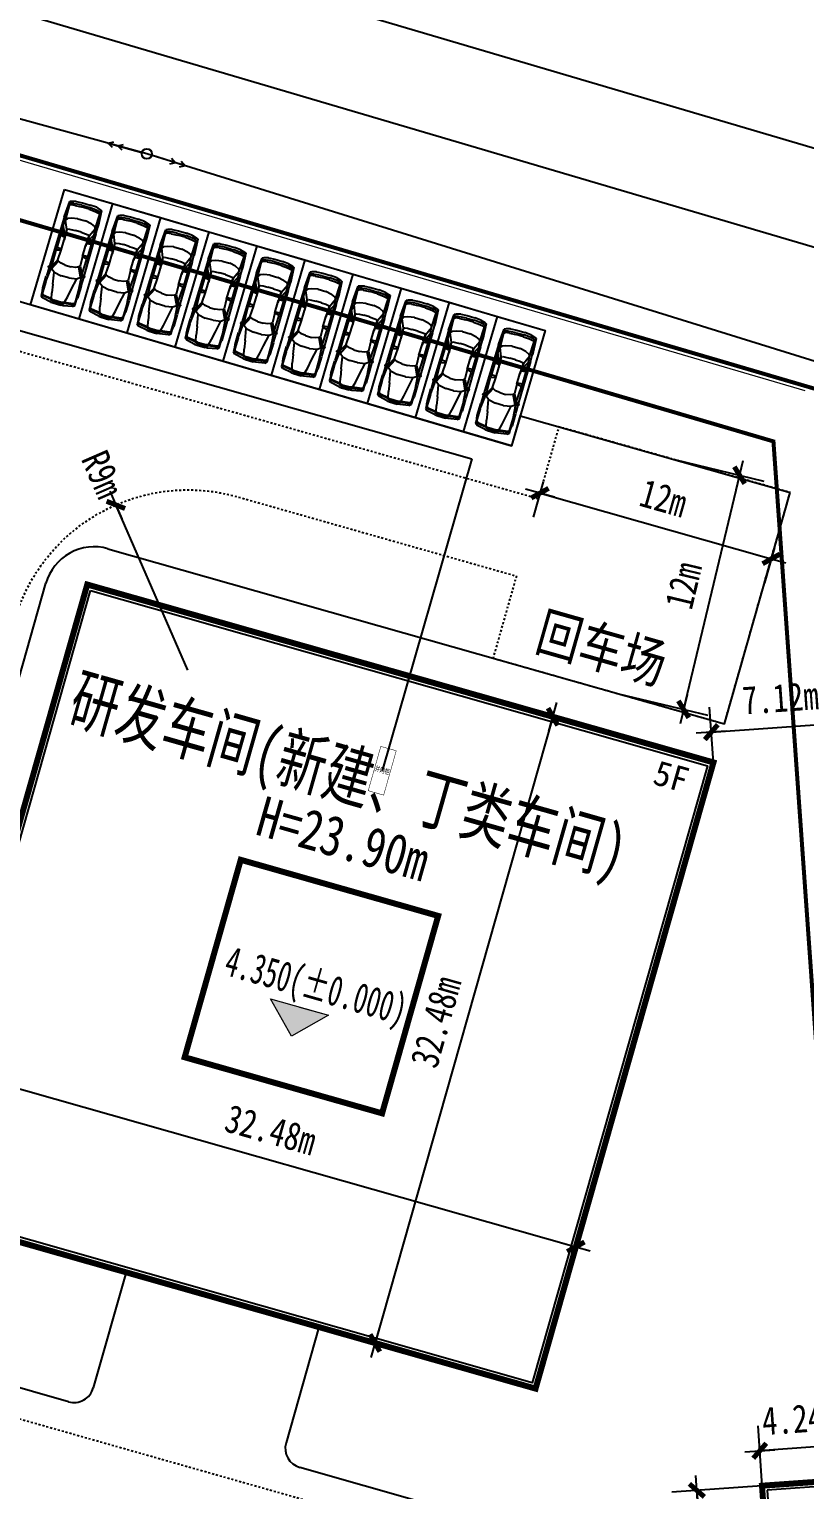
# Model space of a CAD drawing. Header units: millimetres. Extents: x 221342 to 221936, y -165780 to -165359.
# Drawn here: x 221739.4 to 221778.1, y -165593.9 to -165521 of the extents above; entities that cross this region are included whole.
import ezdxf
from ezdxf.enums import TextEntityAlignment as Align

# ---------------------------------------------------------------- set-up
doc = ezdxf.new("R2010")
doc.units = ezdxf.units.MM
doc.linetypes.add('CENTER', pattern=[5.08, 3.175, -0.635, 0.635, -0.635])
doc.linetypes.add('DASH', pattern=[0.35, 0.25, -0.1])
doc.layers.add('0-道路', color=22, linetype='Continuous', lineweight=0)
doc.layers.add('地形图', color=250, linetype='Continuous', lineweight=13)
for name, color, linetype in [('biao1', 5, 'Continuous'), ('PUB_DIM', 3, 'Continuous'), ('SOLID_HATCH', 251, 'Continuous'), ('WALL', 51, 'Continuous'), ('zt-道路', 240, 'Continuous'), ('并网柜', 7, 'ByLayer'), ('消防车道', 3, 'Continuous'), ('电缆通道', 7, 'ByLayer'), ('管线及附属设施', 4, 'Continuous'), ('轴网标注', 240, 'Continuous')]:
    doc.layers.add(name, color=color, linetype=linetype)
doc.styles.add('-仿宋_GB2312', font='', dxfattribs={"width": 0.8})
doc.styles.add('-黑体', font='', dxfattribs={"width": 0.7})
doc.styles.add('Albedo', font='gbenor', dxfattribs={"bigfont": 'gbcbig'})
doc.styles.add('dim_font', font='SIMPLEX.shx', dxfattribs={"width": 0.8})
doc.styles.get('-仿宋_GB2312').set_extended_font_data('FangSong_GB2312')
doc.styles.get('-黑体').set_extended_font_data('SimHei')
doc.dimstyles.new('AXIS150', dxfattribs={"dimscale": 1.5, "dimtxt": 300, "dimasz": 1, "dimexe": 250, "dimexo": 300, "dimgap": 150, "dimtad": 1, "dimdec": 0, "dimtxsty": 'dim_font', "dimblk": '_DIMX', "dimblk1": '_DIMX', "dimblk2": '_DIMX', "dimcen": 2.5, "dimse1": 1, "dimse2": 1, "dimclrt": 9, "dimazin": 3, "dimtfac": 1, "dimtdec": 0, "dimtix": 1, "dimtmove": 2, "dimatfit": 3, "dimldrblk": '_DIMX'})

# ---------------------------------------------------------------- blocks, each defined once
blk = doc.blocks.new('511301')
at = {"layer": '管线及附属设施', "color": 4, "linetype": 'Continuous', "flags": 128}
for points in [[(2, 0), (0.25, 0)], [(1.24, 0.15), (1.5, 0), (1.24, -0.15)], [(1.74, 0.15), (2, 0), (1.74, -0.15)]]:
    blk.add_lwpolyline(points, dxfattribs=at)
blk = doc.blocks.new('604')
at = {"layer": '管线及附属设施', "color": 4, "linetype": 'Continuous'}
blk.add_circle((0, 0), 0.25, dxfattribs=at)
blk = doc.blocks.new('_DIMX')
blk.add_line((-150, 0), (150, 0))
at = {"const_width": 50}
blk.add_lwpolyline([(-70, -70), (70, 70)], dxfattribs=at)
blk = doc.blocks.new('*D148')
at = {"layer": 'Defpoints', "color": 0, "linetype": 'Continuous', "transparency": 16777216}
for p in [(221775.822, -165591.93), (221780.175, -165593.374), (221775.946, -165593.674)]:
    blk.add_point(p, dxfattribs=at)
at = {"layer": '轴网标注', "color": 0, "linetype": 'Continuous', "lineweight": -2, "transparency": 16777216}
for p, q in [((221780.175, -165593.374), (221779.963, -165590.383)), ((221775.946, -165593.674), (221775.734, -165590.683)), ((221775.817, -165591.93), (221775.812, -165591.931)), ((221780.051, -165591.63), (221775.822, -165591.93)), ((221780.056, -165591.63), (221780.061, -165591.629))]:
    blk.add_line(p, q, dxfattribs=at)
at = {"layer": '轴网标注', "color": 0, "linetype": 'Continuous', "lineweight": -2, "transparency": 16777216, "xscale": 0.005, "yscale": 0.005, "zscale": 0.005}
for p, rotation in [((221780.051, -165591.63), 184.0540616323087), ((221775.822, -165591.93), 4.054061632308727)]:
    blk.add_blockref('_DIMX', p, dxfattribs=dict(at, rotation=rotation))
at = {"layer": '轴网标注', "color": 9, "linetype": 'Continuous', "transparency": 16777216, "insert": (221777.834, -165590.334), "char_height": 1.4, "attachment_point": 5, "rotation": 4.05406, "style": '-仿宋_GB2312'}
blk.add_mtext('\\A1;4.24m', dxfattribs=at)
blk = doc.blocks.new('*D166')
at = {"layer": 'Defpoints', "color": 0, "linetype": 'Continuous', "transparency": 16777216}
for p in [(221736.244, -165569.91), (221767.488, -165578.785), (221766.644, -165581.755)]:
    blk.add_point(p, dxfattribs=at)
at = {"layer": '轴网标注', "color": 0, "linetype": 'Continuous', "lineweight": -2, "transparency": 16777216}
for p, q in [((221736.244, -165569.91), (221735.059, -165574.083)), ((221735.405, -165572.881), (221766.64, -165581.754)), ((221767.488, -165578.785), (221766.303, -165582.957))]:
    blk.add_line(p, q, dxfattribs=at)
at = {"layer": '轴网标注', "color": 0, "linetype": 'Continuous', "lineweight": -2, "transparency": 16777216, "xscale": 0.005, "yscale": 0.005, "zscale": 0.005}
for p, rotation in [((221735.4, -165572.88), 164.1427629060019), ((221766.644, -165581.755), 344.142762906002)]:
    blk.add_blockref('_DIMX', p, dxfattribs=dict(at, rotation=rotation))
at = {"layer": '轴网标注', "color": 9, "linetype": 'Continuous', "transparency": 16777216, "insert": (221751.419, -165575.923), "char_height": 1.4, "attachment_point": 5, "rotation": 344.14276, "style": '-仿宋_GB2312'}
blk.add_mtext('\\A1;32.48m', dxfattribs=at)
blk = doc.blocks.new('*D167')
at = {"layer": 'Defpoints', "color": 0, "linetype": 'Continuous', "transparency": 16777216}
for p in [(221763.48, -165554.736), (221754.605, -165585.98), (221756.622, -165586.553)]:
    blk.add_point(p, dxfattribs=at)
at = {"layer": '轴网标注', "color": 0, "linetype": 'Continuous', "lineweight": -2, "transparency": 16777216}
for p, q in [((221763.48, -165554.736), (221766.699, -165555.65)), ((221765.496, -165555.314), (221756.623, -165586.548)), ((221754.605, -165585.98), (221757.824, -165586.894))]:
    blk.add_line(p, q, dxfattribs=at)
at = {"layer": '轴网标注', "color": 0, "linetype": 'Continuous', "lineweight": -2, "transparency": 16777216, "xscale": 0.005, "yscale": 0.005, "zscale": 0.005}
for p, rotation in [((221765.497, -165555.309), 74.14276208731073), ((221756.622, -165586.553), 254.1427620873107)]:
    blk.add_blockref('_DIMX', p, dxfattribs=dict(at, rotation=rotation))
at = {"layer": '轴网标注', "color": 9, "linetype": 'Continuous', "transparency": 16777216, "insert": (221759.665, -165570.535), "char_height": 1.4, "attachment_point": 5, "rotation": 74.14276, "style": '-仿宋_GB2312'}
blk.add_mtext('\\A1;32.48m', dxfattribs=at)
blk = doc.blocks.new('*D153')
at = {"layer": 'Defpoints', "color": 0, "linetype": 'Continuous', "transparency": 16777216}
for p in [(221775.932, -165593.675), (221773.406, -165604.12), (221776.655, -165603.89)]:
    blk.add_point(p, dxfattribs=at)
at = {"layer": '轴网标注', "color": 0, "linetype": 'Continuous', "lineweight": -2, "transparency": 16777216}
for p, q in [((221775.932, -165593.675), (221771.435, -165593.994)), ((221772.682, -165593.911), (221773.405, -165604.115)), ((221776.655, -165603.89), (221772.159, -165604.208))]:
    blk.add_line(p, q, dxfattribs=at)
at = {"layer": '轴网标注', "color": 0, "linetype": 'Continuous', "lineweight": -2, "transparency": 16777216, "xscale": 0.005, "yscale": 0.005, "zscale": 0.005}
for p, rotation in [((221772.682, -165593.906), 94.05406176761927), ((221773.406, -165604.12), 274.0540617676193)]:
    blk.add_blockref('_DIMX', p, dxfattribs=dict(at, rotation=rotation))
at = {"layer": '轴网标注', "color": 9, "linetype": 'Continuous', "transparency": 16777216, "insert": (221774.49, -165598.91), "char_height": 1.4, "attachment_point": 5, "rotation": 274.05406, "style": '-仿宋_GB2312'}
blk.add_mtext('\\A1;10.24m', dxfattribs=at)
blk = doc.blocks.new('*D157')
at = {"layer": 'Defpoints', "color": 0, "linetype": 'Continuous', "transparency": 16777216}
for p in [(221780.503, -165555.569), (221773.51, -165557.585), (221780.61, -165557.082)]:
    blk.add_point(p, dxfattribs=at)
at = {"layer": '轴网标注', "color": 0, "linetype": 'Continuous', "lineweight": -2, "transparency": 16777216}
for p, q in [((221780.61, -165557.082), (221780.415, -165554.323)), ((221773.51, -165557.585), (221773.314, -165554.826)), ((221773.408, -165556.072), (221780.498, -165555.57))]:
    blk.add_line(p, q, dxfattribs=at)
at = {"layer": '轴网标注', "color": 0, "linetype": 'Continuous', "lineweight": -2, "transparency": 16777216, "xscale": 0.005, "yscale": 0.005, "zscale": 0.005}
for p, rotation in [((221780.503, -165555.569), 4.054089311200597), ((221773.403, -165556.073), 184.0540893112006)]:
    blk.add_blockref('_DIMX', p, dxfattribs=dict(at, rotation=rotation))
at = {"layer": '轴网标注', "color": 9, "linetype": 'Continuous', "transparency": 16777216, "insert": (221776.85, -165554.375), "char_height": 1.4, "attachment_point": 5, "rotation": 4.05409, "style": '-仿宋_GB2312'}
blk.add_mtext('\\A1;7.12m', dxfattribs=at)
blk = doc.blocks.new('_F27')
for p, q in [((-2489, 522), (-2426, 736)), ((-2426, 736), (-2389, 824)), ((-2389, 824), (-1610, 874)), ((-2389, 824), (-1560, 874)), ((-2264, 812), (-2389, 824)), ((-2326, 736), (-2364, 522)), ((-2326, 736), (-2351, 596)), ((-2326, 736), (-2288, 811)), ((-2200, 786), (-2288, 811)), ((-2276, 522), (-2238, 736)), ((-2200, 786), (-2238, 736)), ((-1560, 874), (-2212, 815)), ((-2208, 815), (-2211, 814)), ((-1660, 862), (-2208, 815)), ((-1446, 761), (-2200, 786)), ((-1560, 874), (-1660, 862)), ((-1617, 869), (-1620, 866)), ((-1208, 874), (-1610, 874)), ((-1547, 698), (-1446, 761)), ((-1145, 799), (-1446, 761)), ((-1019, 572), (-1446, 761)), ((-1208, 874), (980, 889)), ((-1145, 799), (-682, 557)), ((-1145, 799), (124, 799)), ((-743, 849), (-793, 874)), ((-730, 799), (-743, 849)), ((-630, 555), (-730, 799)), ((-642, 799), (-605, 554)), ((-2, 547), (-27, 877)), ((124, 799), (61, 547)), ((941, 773), (124, 799)), ((564, 572), (941, 773)), ((1079, 748), (614, 522)), ((941, 773), (941, 874)), ((983, 777), (941, 773)), ((941, 773), (987, 765)), ((980, 902), (995, 790)), ((980, 790), (980, 898)), ((995, 790), (980, 790)), ((980, 790), (992, 746)), ((984, 905), (1020, 939)), ((992, 746), (1021, 747)), ((995, 790), (1022, 746)), ((1022, 748), (995, 790)), ((1021, 747), (1022, 748)), ((1053, 768), (1022, 746)), ((1036, 935), (1062, 857)), ((1036, 756), (1079, 748)), ((1051, 889), (1497, 893)), ((1057, 776), (1062, 857)), ((1770, 849), (1058, 784)), ((1204, 585), (1079, 748)), ((1506, 899), (2121, 899)), ((2461, 849), (1770, 849)), ((2272, 876), (2121, 899)), ((2272, 876), (2272, 874)), ((2437, 851), (2272, 876)), ((2511, 874), (2287, 874)), ((2398, 849), (2461, 773)), ((2437, 850), (2433, 851)), ((2498, 773), (2436, 849)), ((2511, 874), (2450, 850)), ((2461, 773), (2523, 321)), ((2561, 321), (2498, 773)), ((2599, 773), (2511, 874)), ((2599, 773), (2687, 321)), ((-2489, 522), (-2514, 196)), ((-2514, -206), (-2514, 196)), ((-2364, 522), (-2389, 196)), ((-2389, -206), (-2389, 196)), ((-2351, 594), (-2351, 596)), ((-2301, 196), (-2276, 522)), ((-2301, 196), (-2301, -206)), ((-1622, 510), (-1685, 196)), ((-1685, -206), (-1685, 196)), ((-1622, 510), (-1547, 698)), ((-1082, 145), (-1070, 371)), ((-1082, 145), (-1082, -156)), ((-1070, 371), (-1057, 510)), ((-1019, 572), (-1057, 510)), ((-680, 556), (-1019, 572)), ((-1019, 572), (-479, 547)), ((-680, 556), (-630, 555)), ((-605, 554), (-630, 555)), ((-479, 547), (-605, 554)), ((61, 547), (-479, 547)), ((61, 547), (564, 572)), ((564, 572), (614, 522)), ((614, 522), (677, 371)), ((677, 371), (714, 145)), ((714, -156), (714, 145)), ((1795, 472), (1204, 585)), ((1280, 196), (1204, 585)), ((1280, 196), (1280, -206)), ((2222, 397), (1795, 472)), ((2523, 321), (2222, 397)), ((2523, 321), (2586, 321)), ((2523, 321), (2561, 196)), ((2580, 196), (2542, 321)), ((2561, 196), (2561, -206)), ((2611, 196), (2574, 321)), ((2580, 321), (2618, 196)), ((2580, 196), (2580, -206)), ((2611, 196), (2611, -206)), ((2618, -206), (2618, 196)), ((2687, 321), (2699, 196)), ((2699, -206), (2699, 196)), ((-2489, -533), (-2514, -206)), ((-2489, -533), (-2426, -747)), ((-2389, -206), (-2364, -533)), ((-2326, -747), (-2364, -533)), ((-2351, -607), (-2351, -605)), ((-2351, -607), (-2326, -747)), ((-2276, -533), (-2301, -206)), ((-2276, -533), (-2238, -747)), ((-1685, -206), (-1622, -520)), ((-1622, -520), (-1547, -709)), ((-1547, -709), (-1446, -772)), ((-1019, -583), (-1446, -772)), ((-682, -568), (-1145, -809)), ((-1070, -382), (-1082, -156)), ((-1057, -520), (-1070, -382)), ((-1019, -583), (-1057, -520)), ((-479, -558), (-1019, -583)), ((-1019, -583), (-680, -567)), ((-730, -809), (-630, -566)), ((-680, -567), (-682, -568)), ((-680, -567), (-630, -566)), ((-605, -565), (-642, -809)), ((-630, -566), (-605, -565)), ((-605, -565), (-479, -558)), ((61, -558), (-479, -558)), ((-2, -558), (-27, -884)), ((61, -558), (124, -809)), ((564, -583), (61, -558)), ((614, -533), (564, -583)), ((564, -583), (941, -784)), ((677, -382), (614, -533)), ((1079, -759), (614, -533)), ((714, -156), (677, -382)), ((1204, -596), (1079, -759)), ((1204, -596), (1280, -206)), ((1795, -483), (1204, -596)), ((1795, -483), (2222, -407)), ((2523, -332), (2222, -407)), ((2523, -332), (2461, -784)), ((2561, -332), (2498, -784)), ((2523, -332), (2561, -206)), ((2586, -332), (2523, -332)), ((2580, -206), (2542, -332)), ((2618, -6), (2561, -6)), ((2574, -332), (2611, -206)), ((2618, -206), (2580, -332)), ((2687, -332), (2599, -784)), ((2687, -332), (2699, -206)), ((-2426, -747), (-2389, -835)), ((-2389, -835), (-2264, -823)), ((-1560, -885), (-2389, -835)), ((-1610, -885), (-2389, -835)), ((-2326, -747), (-2288, -822)), ((-2288, -822), (-2200, -797)), ((-2200, -797), (-2238, -747)), ((-2212, -826), (-1560, -885)), ((-2208, -826), (-2211, -825)), ((-1660, -872), (-2208, -826)), ((-1446, -772), (-2200, -797)), ((-1560, -885), (-1660, -872)), ((-1621, -877), (-1617, -880)), ((-1610, -885), (-1208, -885)), ((-1145, -809), (-1446, -772)), ((-1208, -885), (980, -900)), ((-1145, -809), (124, -809)), ((-743, -860), (-793, -885)), ((-743, -860), (-730, -809)), ((941, -784), (124, -809)), ((987, -776), (941, -784)), ((983, -788), (941, -784)), ((941, -885), (941, -784)), ((992, -757), (980, -800)), ((995, -800), (980, -800)), ((995, -800), (980, -913)), ((980, -909), (980, -800)), ((984, -916), (1020, -950)), ((992, -757), (1021, -758)), ((995, -800), (1022, -757)), ((1022, -758), (995, -800)), ((1021, -758), (1022, -758)), ((1022, -757), (1053, -779)), ((1036, -767), (1079, -759)), ((1036, -946), (1062, -867)), ((1051, -901), (1497, -904)), ((1057, -787), (1062, -867)), ((1770, -860), (1058, -795)), ((2121, -910), (1506, -910)), ((1770, -860), (2461, -860)), ((2121, -910), (2272, -887)), ((2270, -887), (2121, -910)), ((2437, -861), (2272, -887)), ((2272, -885), (2272, -887)), ((2285, -885), (2511, -885)), ((2398, -860), (2461, -784)), ((2436, -860), (2498, -784)), ((2437, -861), (2436, -860)), ((2450, -861), (2511, -885)), ((2599, -784), (2511, -885))]:
    blk.add_line(p, q)
for centre, start, end in [((990, 898), 132.96497, 179.74535), ((1027, 932), 18.15727, 132.96497), ((1047, 776), 305.15418, 356.86364), ((990, -909), 180.25465, 227.03503), ((1027, -942), 227.03503, 341.84273), ((1047, -787), 3.17983, 54.84582)]:
    blk.add_arc(centre, 10, start, end)
at = {"width": 0.8, "flags": 9}
for tag in ['XSIZE', 'YSIZE']:
    blk.add_attdef(tag, (0, 0), '', height=0.5, dxfattribs=at)
blk = doc.blocks.new('*D98')
at = {"layer": 'Defpoints', "color": 0, "linetype": 'Continuous', "transparency": 16777216}
for p in [(221765.014, -165543.578), (221776.395, -165547.43), (221776.557, -165546.857)]:
    blk.add_point(p, dxfattribs=at)
at = {"layer": '轴网标注', "color": 0, "linetype": 'Continuous', "lineweight": -2, "transparency": 16777216}
for p, q in [((221765.014, -165543.578), (221764.51, -165545.353)), ((221764.856, -165544.152), (221776.39, -165547.428)), ((221776.557, -165546.857), (221776.053, -165548.632))]:
    blk.add_line(p, q, dxfattribs=at)
at = {"layer": '轴网标注', "color": 0, "linetype": 'Continuous', "lineweight": -2, "transparency": 16777216, "xscale": 0.005, "yscale": 0.005, "zscale": 0.005}
for p, rotation in [((221764.851, -165544.151), 164.1427625761093), ((221776.395, -165547.43), 344.1427625761094)]:
    blk.add_blockref('_DIMX', p, dxfattribs=dict(at, rotation=rotation))
at = {"layer": '轴网标注', "color": 9, "linetype": 'Continuous', "transparency": 16777216, "insert": (221771.019, -165544.395), "char_height": 1.4, "attachment_point": 5, "rotation": 344.14276, "style": '-仿宋_GB2312'}
blk.add_mtext('\\A1;12m', dxfattribs=at)
blk = doc.blocks.new('*D99')
at = {"layer": 'Defpoints', "color": 0, "linetype": 'Continuous', "transparency": 16777216}
for p in [(221771.564, -165542.478), (221768.771, -165554.16), (221772.02, -165554.936)]:
    blk.add_point(p, dxfattribs=at)
at = {"layer": '轴网标注', "color": 0, "linetype": 'Continuous', "lineweight": -2, "transparency": 16777216}
for p, q in [((221771.564, -165542.478), (221776.028, -165543.546)), ((221774.811, -165543.26), (221772.021, -165554.932)), ((221768.771, -165554.16), (221773.235, -165555.227))]:
    blk.add_line(p, q, dxfattribs=at)
at = {"layer": '轴网标注', "color": 0, "linetype": 'Continuous', "lineweight": -2, "transparency": 16777216, "xscale": 0.005, "yscale": 0.005, "zscale": 0.005}
for p, rotation in [((221774.812, -165543.255), 76.55500565816618), ((221772.02, -165554.936), 256.5550056581662)]:
    blk.add_blockref('_DIMX', p, dxfattribs=dict(at, rotation=rotation))
at = {"layer": '轴网标注', "color": 9, "linetype": 'Continuous', "transparency": 16777216, "insert": (221772.006, -165548.759), "char_height": 1.4, "attachment_point": 5, "rotation": 76.55501, "style": '-仿宋_GB2312'}
blk.add_mtext('\\A1;12m', dxfattribs=at)
blk = doc.blocks.new('*D111')
at = {"layer": 'Defpoints', "color": 0, "linetype": 'Continuous', "transparency": 16777216}
for p in [(221743.691, -165544.736), (221747.289, -165552.985)]:
    blk.add_point(p, dxfattribs=at)
at = {"layer": '轴网标注', "color": 0, "linetype": 'Continuous', "lineweight": -2, "transparency": 16777216}
for p, q in [((221743.689, -165544.731), (221743.687, -165544.727)), ((221747.289, -165552.985), (221743.691, -165544.736))]:
    blk.add_line(p, q, dxfattribs=at)
at = {"layer": '轴网标注', "color": 0, "linetype": 'Continuous', "lineweight": -2, "transparency": 16777216, "xscale": 0.005, "yscale": 0.005, "zscale": 0.005, "rotation": 293.5645830521981}
blk.add_blockref('_DIMX', (221743.691, -165544.736), dxfattribs=at)
at = {"layer": '轴网标注', "color": 9, "linetype": 'Continuous', "transparency": 16777216, "insert": (221743.025, -165543.21), "char_height": 1.4, "attachment_point": 5, "rotation": 293.56458, "style": '-仿宋_GB2312'}
blk.add_mtext('\\A1;R9m', dxfattribs=at)
blk = doc.blocks.new('*U52', base_point=(40, 115))
at = {"layer": '并网柜', "const_width": 2.5}
blk.add_lwpolyline([(0, 0), (80, 0), (80, 230), (0, 230)], close=True, dxfattribs=at)
at = {"style": 'Albedo'}
blk.add_text('并网柜', height=25, dxfattribs=at).set_placement((40, 115), align=Align.MIDDLE_CENTER)

msp = doc.modelspace()

# ---------------------------------------------------------------- hatches: boundary and pattern name
at = {"layer": 'PUB_DIM', "lineweight": 0}
msp.add_hatch(color=5, dxfattribs=at).paths.add_polyline_path([(221751.416, -165569.383), (221752.449, -165571.236), (221754.301, -165570.203)])

# ---------------------------------------------------------------- linework, layer by layer
at = {"color": 1, "linetype": 'CENTER', "ltscale": 0.005, "const_width": 0.2, "flags": 128}
msp.add_lwpolyline([(221603.925, -165580.583), (221610.9, -165556.03), (221478.696, -165518.473), (221496.499, -165456.12), (221779.341, -165539.17), (221785.941, -165632.291), (221603.925, -165580.583)], dxfattribs=at)
at = {"color": 1, "linetype": 'DASH', "ltscale": 0.005, "const_width": 0.2, "flags": 128}
msp.add_lwpolyline([(221484.852, -165520.222), (221501.789, -165460.904), (221776.503, -165541.568), (221782.33, -165623.78), (221605.892, -165573.657)], dxfattribs=at)
at = {"layer": '0-道路', "linetype": 'Continuous'}
for p, q in [((221778.317, -165538.869), (221617.874, -165491.759)), ((221778.089, -165539.053), (221635.31, -165497.129))]:
    msp.add_line(p, q, dxfattribs=at)
at = {"layer": 'biao1', "color": 5, "linetype": 'Continuous', "flags": 128}
msp.add_lwpolyline([(221827.486, -165551.402), (221789.836, -165541.076), (221745.238, -165527.219), (221696.996, -165513.972), (221634.136, -165495.013), (221560.548, -165473.496), (221480.715, -165450.256)], dxfattribs=at)
at = {"layer": 'PUB_DIM', "color": 5, "lineweight": 0}
for p, q in [((221752.449, -165571.236), (221751.416, -165569.383)), ((221751.416, -165569.383), (221754.301, -165570.203)), ((221752.858, -165569.793), (221754.301, -165570.203)), ((221754.301, -165570.203), (221752.449, -165571.236))]:
    msp.add_line(p, q, dxfattribs=at)
at = {"layer": 'SOLID_HATCH', "linetype": 'Continuous'}
for p, q in [((221635.145, -165496.83), (221779.341, -165539.17)), ((221775.932, -165593.675), (221776.655, -165603.89))]:
    msp.add_line(p, q, dxfattribs=at)
at = {"layer": 'WALL', "color": 0, "linetype": 'Continuous', "const_width": 0.3}
for points in [[(221742.266, -165548.71), (221773.51, -165557.585), (221764.635, -165588.829), (221733.391, -165579.954)], [(221749.924, -165562.445), (221759.775, -165565.243), (221756.977, -165575.094), (221747.126, -165572.296)], [(221775.932, -165593.675), (221776.655, -165603.89), (221780.885, -165603.59), (221780.161, -165593.376)]]:
    msp.add_lwpolyline(points, close=True, dxfattribs=at)
at = {"layer": 'WALL', "color": 20, "linetype": 'Continuous'}
for points in [[(221742.431, -165549.007), (221773.214, -165557.75), (221764.47, -165588.533), (221733.688, -165579.789)], [(221776.188, -165593.898), (221776.878, -165603.633), (221780.629, -165603.367), (221779.939, -165593.632)]]:
    msp.add_lwpolyline(points, close=True, dxfattribs=at)
at = {"layer": 'zt-道路', "linetype": 'Continuous'}
for p, q in [((221635.858, -165484.792), (221791.856, -165530.867)), ((221639.396, -165490.866), (221792.144, -165535.88)), ((221626.49, -165501.585), (221763.427, -165541.793)), ((221739.44, -165534.75), (221741.13, -165528.993)), ((221741.13, -165528.993), (221743.529, -165529.697)), ((221743.529, -165529.697), (221745.928, -165530.401)), ((221745.928, -165530.401), (221748.327, -165531.106)), ((221748.327, -165531.106), (221750.725, -165531.81)), ((221750.725, -165531.81), (221753.124, -165532.514)), ((221753.124, -165532.514), (221755.523, -165533.219)), ((221755.523, -165533.219), (221757.922, -165533.923)), ((221757.922, -165533.923), (221760.32, -165534.627)), ((221760.32, -165534.627), (221762.719, -165535.332)), ((221762.719, -165535.332), (221765.118, -165536.036)), ((221763.873, -165540.275), (221763.427, -165541.793)), ((221763.868, -165540.292), (221777.335, -165544.118)), ((221774.056, -165555.661), (221777.335, -165544.118)), ((221743.293, -165546.923), (221774.056, -165555.661)), ((221731.194, -165580.37), (221740.205, -165548.645)), ((221744.203, -165583.025), (221742.564, -165588.797)), ((221753.823, -165585.758), (221752.183, -165591.529)), ((221741.329, -165589.486), (221735.326, -165587.781)), ((221776.339, -165599.431), (221752.872, -165592.765))]:
    msp.add_line(p, q, dxfattribs=at)
at = {"layer": 'zt-道路', "color": 8, "linetype": 'Continuous'}
for p, q in [((221743.529, -165529.697), (221741.839, -165535.454)), ((221745.928, -165530.401), (221744.238, -165536.158)), ((221748.327, -165531.106), (221746.636, -165536.863)), ((221750.725, -165531.81), (221749.035, -165537.567)), ((221753.124, -165532.514), (221751.434, -165538.271)), ((221755.523, -165533.219), (221753.832, -165538.976)), ((221757.922, -165533.923), (221756.231, -165539.68)), ((221760.32, -165534.627), (221758.63, -165540.384)), ((221762.719, -165535.332), (221761.029, -165541.089))]:
    msp.add_line(p, q, dxfattribs=at)
at = {"layer": 'zt-道路', "linetype": 'Continuous'}
msp.add_lwpolyline([(221741.13, -165528.993), (221765.118, -165536.036), (221763.427, -165541.793), (221739.44, -165534.75)], close=True, dxfattribs=at)
for centre, radius, start, end in [((221742.61, -165549.328), 2.5, 74.14276, 164.14276), ((221741.602, -165588.524), 1, 254.14276, 344.14276), ((221753.145, -165591.803), 1, 164.14276, 254.14276)]:
    msp.add_arc(centre, radius, start, end, dxfattribs=at)
at = {"layer": '消防车道', "linetype": 'DASH', "ltscale": 0.005, "flags": 128}
msp.add_lwpolyline([(221784.243, -165608.343), (221778.284, -165608.808, -0.300604), (221769.604, -165603.996, 0.121319), (221766.443, -165600.407), (221762.8, -165597.876, 0.082821), (221758.934, -165596.046), (221736.84, -165589.77, -0.414214), (221730.642, -165578.653), (221738.631, -165550.526, -0.414214), (221749.748, -165544.328), (221763.677, -165548.284), (221762.513, -165552.382), (221774.056, -165555.661), (221777.335, -165544.118), (221765.792, -165540.839), (221764.77, -165544.437), (221627.5, -165505.445, -0.414214), (221621.302, -165494.328), (221621.712, -165492.886)], format="xyb", dxfattribs=at)
at = {"layer": '电缆通道', "color": 6}
for points in [[(221628.248, -165504.611, -0.001), (221761.448, -165542.446, -0.001)], [(221761.448, -165542.446, -0.001), (221756.984, -165558.001, 0.009)]]:
    msp.add_polyline3d(points, dxfattribs=at)

# ---------------------------------------------------------------- block references
at = {"layer": 'SOLID_HATCH', "linetype": 'Continuous', "xscale": 0.001, "yscale": 0.001, "zscale": 0.001, "rotation": 253.6363458292389}
for p in [(221741.518, -165532.13), (221743.917, -165532.834), (221746.315, -165533.538), (221748.714, -165534.243), (221751.113, -165534.947), (221753.512, -165535.651), (221755.91, -165536.356), (221758.309, -165537.06), (221760.708, -165537.764), (221763.197, -165538.495)]:
    msp.add_blockref('_F27', p, dxfattribs=at)
at = {"layer": '地形图', "color": 250, "linetype": 'Continuous'}
for name, rotation in [('511301', 164.6446330001682), ('604', 162.7398849992786), ('511301', 342.7398759992493)]:
    msp.add_blockref(name, (221745.238, -165527.219), dxfattribs=dict(at, rotation=rotation))
at = {"layer": '并网柜', "xscale": 0.01, "yscale": 0.01, "zscale": 0.01, "rotation": 344.143}
msp.add_blockref('*U52', (221756.984, -165558.001, 1.159), dxfattribs=at)

# ---------------------------------------------------------------- texts
at = {"layer": 'PUB_DIM', "color": 5, "lineweight": 0, "style": '-黑体'}
for s, height, width, p in [('回车场', 2, 0.8, (221764.525, -165551.945)), ('研发车间(新建、丁类车间)', 2.5, 0.7, (221741.206, -165555.505)), ('H=23.90m', 2, 0.8, (221750.582, -165561.16)), ('4.350(%%p0.000)', 1.5, 0.65, (221749.024, -165568.158))]:
    msp.add_text(s, height=height, rotation=344.14276, dxfattribs=dict(at, width=width)).set_placement(p)
msp.add_text('5F', height=1.25, rotation=344.14276, dxfattribs=at).set_placement((221770.418, -165558.644))

# ---------------------------------------------------------------- dimensions: what is measured, and where the dimension line sits
at = {"layer": '轴网标注', "color": 77, "linetype": 'Continuous'}
dim = msp.add_radius_dim(center=(221747.289, -165552.985), mpoint=(221743.691, -165544.736), dimstyle='AXIS150', override={"dimscale": 0.005, "dimtxt": 280, "dimexo": 0, "dimpost": 'm', "dimtxsty": '-仿宋_GB2312', "dimsah": 1, "dimse1": 0, "dimse2": 0}, dxfattribs=at)
dim.commit()
dim.dimension.update_dxf_attribs({"geometry": '*D111', "text_midpoint": (221743.025, -165543.21), "dimtype": 164})
for p1, p2, distance, override, picture, middle in [((221765.014, -165543.578), (221776.557, -165546.857), -0.596, {"dimscale": 0.005, "dimtxt": 280, "dimexo": 0, "dimpost": 'm', "dimtxsty": '-仿宋_GB2312', "dimsah": 1, "dimse1": 0, "dimse2": 0}, '*D98', (221771.019, -165544.395)), ((221771.564, -165542.478), (221768.771, -165554.16), 3.34, {"dimscale": 0.005, "dimtxt": 280, "dimexo": 0, "dimpost": 'm', "dimtxsty": '-仿宋_GB2312', "dimsah": 1, "dimse1": 0, "dimse2": 0}, '*D99', (221772.006, -165548.759)), ((221773.51, -165557.585), (221780.61, -165557.082), 1.516, {"dimscale": 0.005, "dimtxt": 280, "dimexo": 0, "dimdec": 2, "dimpost": 'm', "dimtxsty": '-仿宋_GB2312', "dimsah": 1, "dimse1": 0, "dimse2": 0}, '*D157', (221776.85, -165554.375)), ((221780.175, -165593.374), (221775.946, -165593.674), -1.749, {"dimscale": 0.005, "dimtxt": 280, "dimexo": 0, "dimdec": 2, "dimpost": 'm', "dimtxsty": '-仿宋_GB2312', "dimsah": 1, "dimse1": 0, "dimse2": 0}, '*D148', (221777.834, -165590.334)), ((221775.932, -165593.675), (221776.655, -165603.89), -3.258, {"dimscale": 0.005, "dimtxt": 280, "dimexo": 0, "dimdec": 2, "dimpost": 'm', "dimtxsty": '-仿宋_GB2312', "dimsah": 1, "dimse1": 0, "dimse2": 0}, '*D153', (221774.49, -165598.91))]:
    dim = msp.add_aligned_dim(p1=p1, p2=p2, distance=distance, dimstyle='AXIS150', override=override, dxfattribs=at)
    dim.commit()
    dim.dimension.update_dxf_attribs({"geometry": picture, "text_midpoint": middle})
for base, p1, p2, angle, override, picture, middle in [((221756.622, -165586.553), (221763.48, -165554.736), (221754.605, -165585.98), 74.14276, {"dimscale": 0.005, "dimtxt": 280, "dimexo": 0, "dimdec": 2, "dimpost": 'm', "dimtxsty": '-仿宋_GB2312', "dimsah": 1, "dimse1": 0, "dimse2": 0}, '*D167', (221759.665, -165570.535)), ((221766.644, -165581.755), (221736.244, -165569.91), (221767.488, -165578.785), 344.14276, {"dimscale": 0.005, "dimtxt": 280, "dimexo": 0, "dimdec": 2, "dimlfac": 1, "dimpost": 'm', "dimtxsty": '-仿宋_GB2312', "dimsah": 1, "dimse1": 0, "dimse2": 0}, '*D166', (221751.419, -165575.923))]:
    dim = msp.add_linear_dim(base=base, p1=p1, p2=p2, angle=angle, dimstyle='AXIS150', override=override, dxfattribs=at)
    dim.commit()
    dim.dimension.update_dxf_attribs({"geometry": picture, "text_midpoint": middle})

doc.saveas('drawing.dxf')
